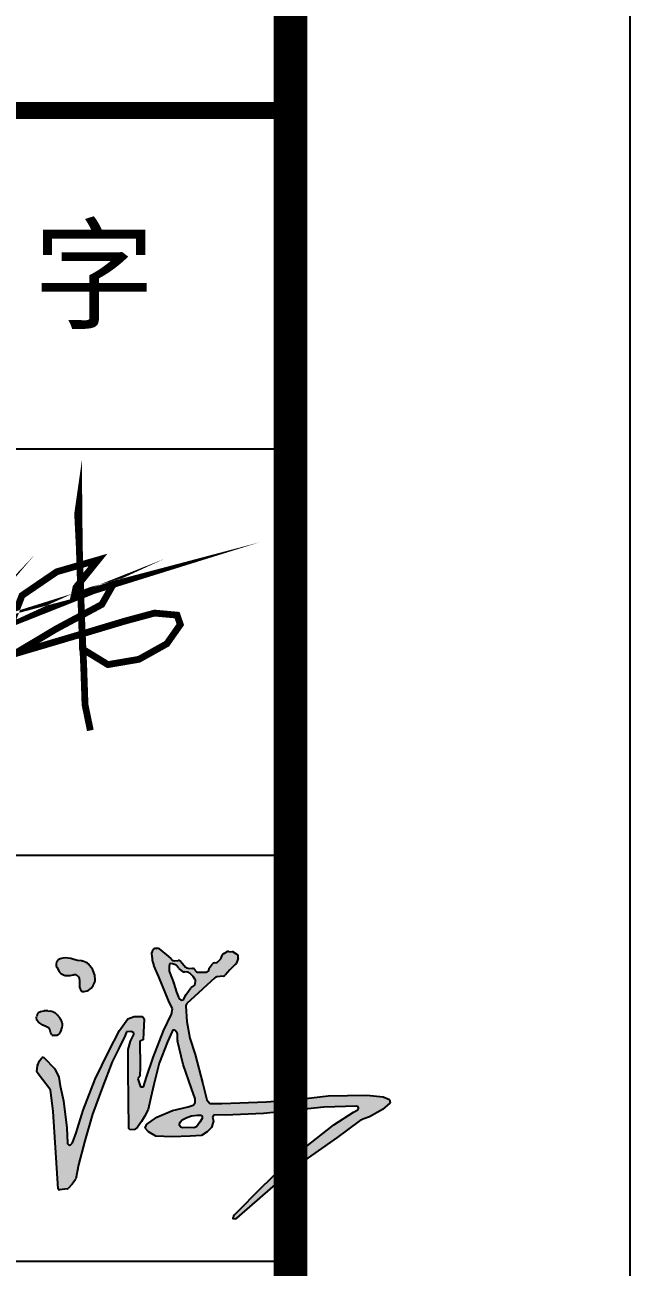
# Model space of a CAD drawing. Extents: x 921423 to 1291758, y 534425 to 1049953.
# Drawn here: x 1154567 to 1156349, y 812263 to 815919 of the extents above; entities that cross this region are included whole.
import ezdxf

# ---------------------------------------------------------------- set-up
doc = ezdxf.new("R2010")
doc.units = 0
doc.header["$LTSCALE"] = 1000
doc.header["$MEASUREMENT"] = 0
for name, color, linetype in [('PUB_TITLE', 4, 'Continuous'), ('图框', 7, 'Continuous'), ('签名', 7, 'Continuous')]:
    doc.layers.add(name, color=color, linetype=linetype)
doc.styles.add('STYLE-黑体', font='simhei.ttf')

# ---------------------------------------------------------------- blocks, each defined once
blk = doc.blocks.new('新块.dwgASFDFDD')
at = {"layer": '签名'}
h = blk.add_hatch(color=256, dxfattribs=at)
h.paths.add_polyline_path([(96656.2683325517, 22585.75855362951, -0.1610918612737421), (96657.7475961151, 22581.28633575013), (96657.7475961151, 22560.91594082618, 0.05917107832281241), (96657.95620577317, 22559.15934557305), (96677.55863368243, 22477.79230710631), (96706.13588498905, 22395.54798559775), (96717.97822382813, 22360.04883535311), (96717.97822382813, 22345.84917302936), (96710.87282644329, 22337.96047050226), (96694.29354614962, 22331.64951070573), (96639.81880327221, 22319.027591113), (96586.1335358402, 22296.93922626227), (96550.60652918706, 22271.69538707682), (96545.86958773271, 22258.28459055489), (96557.71192657191, 22245.66267096222), (96582.97558473516, 22231.46300863859), (96638.23982278723, 22228.30752874038), (96700.60946808592, 22231.46300863847), (96740.08392102178, 22233.04075136955), (96759.82115242071, 22246.451542328), (96774.03195705486, 22260.65120465134), (96781.1373544397, 22282.73956393846), (96777.97940333444, 22296.15035489679), (96782.71633492457, 22304.82792878943), (96821.40130254696, 22303.25018605846), (96954.03547584452, 22309.56115141872), (97161.84923195676, 22330.86063934036), (97273.76816813834, 22333.91244307143), (97279.39615976671, 22331.63046019617), (97280.1869330979, 22328.46984455781, -0.3516638871266085), (97276.26319813752, 22319.94022994663), (97263.63383740839, 22313.63049939659), (97196.08103011805, 22269.75560677028), (97059.84953114239, 22162.88086247165), (96948.38740009943, 22056.00611817138), (96857.19109939993, 21963.75633437227), (96853.01223482192, 21959.58074572065, 0.1827366080043071), (96849.55631391262, 21950.98551590904), (96849.55631391262, 21945.23197268916), (96855.25010204373, 21946.05461852747, 0.1077493281022608), (96860.88387536223, 21949.07164614554), (96878.8252637682, 21964.37873633101), (97065.47893339337, 22126.88094643527), (97207.33983462048, 22225.88070857886), (97283.16903403844, 22282.36534716701, -0.1463175090794606), (97299.54508595902, 22290.84293521941), (97318.48689362081, 22297.74318113562), (97363.91611938307, 22322.92236876697), (97389.81136184884, 22345.42231698462), (97387.55960292113, 22356.67228831176), (97366.16788817523, 22366.79726139334), (97309.87387552462, 22372.42225262069), (97175.89413547597, 22370.17225612979), (97070.91382748832, 22356.68647604529), (96963.95521430182, 22348.81149389083), (96809.70963403792, 22343.18650822737), (96769.17795361124, 22343.18650822731), (96759.04503350414, 22355.56147779978), (96744.40858567716, 22410.68634731742), (96717.85170178604, 22512.47992455913), (96699.5515007563, 22568.04078590876), (96689.69754863228, 22625.71155239944), (96686.46546741598, 22678.71349951369, -0.2291869798098555), (96690.18799172738, 22687.77758939215), (96716.3774723981, 22711.23941061925), (96772.68578857044, 22763.28375598101), (96786.14715855371, 22776.14975002216, -0.163205935824019), (96792.62184700673, 22779.19180694252), (96814.92165241088, 22781.78277466842, 0.1824659558779073), (96821.98239586712, 22785.42848516174), (96838.14420525695, 22803.37197035586), (96857.45410692599, 22822.66673292662, 0.1120280028588625), (96860.10999439494, 22826.87796358299), (96866.09259832103, 22843.81537891005, 0.3551519011662863), (96861.32003558218, 22857.18061010318), (96850.0535150289, 22864.01563052926, 0.1056525297783613), (96845.61267617042, 22865.56049923442), (96834.73144193972, 22866.9195904861, 0.1583266869484902), (96827.90577147459, 22865.6083807), (96815.46323287569, 22858.74891264609, 0.2293189424927464), (96809.79789059493, 22850.74776531931), (96809.14970111591, 22846.8616833436, -0.1498257959252857), (96806.20621336391, 22840.96096096537), (96797.93032309401, 22832.25632803224, -0.1704265845522915), (96791.2959709533, 22828.86095503025), (96784.5094932341, 22827.93625035277, 0.2055689813771872), (96776.90103394259, 22823.36607606674), (96767.05495596642, 22809.70169134345), (96766.89493909152, 22806.66374391515, -0.3897228196570673), (96756.01719506003, 22796.01114715775), (96729.37387031771, 22795.16599318408, -0.2983662207798866), (96718.85159967048, 22801.59128011856), (96718.63651550096, 22802.04499066446, 0.282824385588723), (96708.7590670744, 22808.47224275465), (96693.26273469778, 22808.86927184963, -0.2138056659603375), (96684.96559107106, 22812.84540888801), (96668.73035861168, 22832.01745420333, 0.2418022276562087), (96659.23660494818, 22835.96054103761), (96646.23586744838, 22834.90725392173, -0.2962251968674742), (96635.45285144052, 22840.73016589135), (96634.73041937337, 22842.05358501233), (96619.9494862553, 22855.41632128193), (96594.45453875046, 22875.29921625485, 0.1831885847202531), (96586.83491024491, 22877.65615731466), (96583.11941193626, 22877.4241215199, 0.1434736474981359), (96577.17117250978, 22875.27054160717), (96574.08219142852, 22873.00706649676, 0.248650892815211), (96569.48909323884, 22863.52297354868), (96570.14874249394, 22845.41483042709, 0.09327479955082715), (96576.26826501219, 22818.35712612025), (96593.18588195823, 22779.26582048426), (96626.97086771647, 22697.68278645177), (96640.34409761638, 22668.84740877), (96636.82481984072, 22651.2648566534), (96609.20642726216, 22593.26715470827), (96573.30987681227, 22501.83789483097), (96550.78655626182, 22434.32090249029), (96540.2287426641, 22400.5624035417), (96529.6709389307, 22400.56240354176), (96524.04010632727, 22418.14495565742), (96520.52083841572, 22428.69448692811), (96528.26322584762, 22437.13410749298), (96528.96708732145, 22470.18930102012), (96528.26322584762, 22558.10205603938), (96538.8210394457, 22562.32186632173), (96540.93260413792, 22588.34403900272), (96542.34030735667, 22634.7619743651), (96536.70947475312, 22642.49829507072), (96507.85146998975, 22642.49829507072), (96486.03199118422, 22634.7619743651), (96457.87783803057, 22594.67375999002), (96419.86972288857, 22520.82704666816), (96374.03266921407, 22427.7250696987), (96332.50529602519, 22320.82316840987), (96308.57426239189, 22242.05333937856), (96295.20103249187, 22207.59154056897), (96288.56570894807, 22200.96141973382, -0.3986683480416714), (96283.40756700886, 22200.82577982405), (96280.19111561473, 22203.71831889858, -0.2026834906124899), (96278.95142225409, 22206.36241166829), (96276.90083146212, 22259.63589149551), (96264.93531464564, 22353.17505651456), (96252.95192335988, 22404.73533310159), (96249.43265544856, 22433.5707163472), (96234.65172233013, 22462.40609402885), (96197.34745879681, 22501.79100854415), (96193.90547942661, 22502.39739609847, 0.27776974584966), (96190.29565117694, 22501.0076730994), (96181.76670237503, 22490.05048103083), (96175.37218185142, 22474.08859671775, 0.0736176292175557), (96175.1174478773, 22473.02023347566), (96173.39576567, 22453.30203049106, 0.1893444435716976), (96174.17235647468, 22450.67244080175), (96193.09877049807, 22426.3575502336), (96220.01245325687, 22390.97258620407), (96229.92801903095, 22315.95646424539), (96244.66344722337, 22085.41118063976), (96247.03788593586, 22049.22939967224, 0.4367289037629137), (96251.30975894758, 22045.76259729953), (96278.7897639632, 22049.68523019133, 0.1687897407351136), (96280.97757763462, 22050.81372355879), (96295.08003456821, 22065.64677210734), (96306.48244130437, 22082.35718660068, 0.102966208265714), (96307.06852896616, 22083.76862982544), (96316.39623658755, 22132.70072689804), (96338.5019337819, 22214.74321537698), (96364.64091811015, 22306.51226312807), (96399.37844931614, 22399.59893402597), (96432.62123298272, 22486.58216439071), (96456.30591065844, 22535.49211114971), (96476.83262737002, 22577.30222119938), (96482.35905413481, 22589.92414635641), (96498.14882938913, 22591.50188352354), (96507.6227024335, 22586.7686664582), (96506.83321712352, 22581.24657246354), (96495.7803635943, 22558.36934181082), (96487.09598572459, 22529.18114579807), (96487.88547103445, 22455.02735986328), (96490.28924186551, 22257.61795068637), (96494.2366881452, 22252.88473362103), (96510.02647326421, 22254.46247078816), (96520.28983161878, 22262.35117331555), (96533.71115094342, 22281.28405826876), (96543.97450929659, 22298.63920048904), (96556.60633344657, 22322.30530250829), (96566.1668562349, 22364.38547466614), (96576.43021458981, 22409.35107016924), (96594.58846550353, 22482.71599032101), (96623.01007477182, 22555.29203354241), (96638.5731117787, 22591.57732224691, -0.4696674647505037), (96649.64313725394, 22594.84996310016)])
h.paths.add_polyline_path([(96672.92361221381, 22699.14643198624, -0.2888269782048272), (96665.13044433494, 22702.91077983641), (96662.11338681215, 22707.02172297984, -0.0659767418614333), (96660.69263580837, 22709.61400181043), (96654.08586513437, 22726.66810343915), (96645.28169309837, 22756.57880316337, 0.04437864726546019), (96644.5517387687, 22758.43343766616, -0.02429084234101192), (96644.99229091895, 22757.43376462033), (96629.22347431339, 22798.51308882487, -0.09123662281761084), (96628.47629653232, 22802.51570147643), (96628.44989125046, 22812.75424619007), (96629.997518725, 22823.57914158795), (96634.43611209735, 22824.83984163718), (96640.39057912736, 22823.64988026349), (96650.06855945173, 22820.42641816591, -0.1445333238312426), (96655.29559190618, 22816.78407673305), (96662.56478128105, 22807.70471991773, 0.07413221908266104), (96664.99756095209, 22805.44887649221), (96675.50242754491, 22798.26696773898, 0.1389181308085009), (96681.31703762547, 22796.31670773122), (96692.23754485347, 22795.79708829999, -0.1943309685538036), (96699.89208617946, 22792.27335827285), (96711.24878216325, 22780.21632073389), (96717.65926165134, 22771.48161266197, -0.2022935985781213), (96719.68638963148, 22762.97446630069), (96718.58940933691, 22756.39778443798, -0.204653796243681), (96713.82686304231, 22748.95132694417), (96706.37511102599, 22743.87456792907, 0.08942539504739627), (96703.52698561398, 22741.07707235741), (96687.43090417795, 22718.33837938879), (96679.09464441717, 22704.05885960103), (96676.75794230343, 22700.16516688972)], flags=16)
h.paths.add_polyline_path([(96724.85086839972, 22303.72464612208), (96737.96436608653, 22303.25667346921), (96742.17942631268, 22299.51289224671), (96742.17942631268, 22291.55736827652), (96734.68598919862, 22278.92211221438), (96722.50916498573, 22263.01105871011), (96714.079054398, 22259.26727748767), (96694.87712980795, 22261.13916809892), (96674.73853174434, 22259.73525014042), (96668.65012457024, 22261.60714075179), (96663.96672760695, 22267.22280702158), (96664.43506434408, 22272.83847329166), (96666.92324567772, 22279.40158527705), (96673.80185827054, 22287.34561440104), (96690.193742709, 22295.76911658805), (96705.64894380991, 22301.38478285796)], flags=16)
h.paths.add_polyline_path([(96315.92240021226, 22781.51338221063), (96319.33761265501, 22775.3162002844), (96320.36296795937, 22764.86450873734), (96319.92893211148, 22747.08309038344, 0.1702809444884577), (96323.7495934579, 22735.27459988371), (96328.46438363381, 22729.07578963332), (96336.56579930836, 22728.64973477821), (96345.99655743083, 22731.08157000807, 0.1031892071748454), (96352.86494991952, 22734.46754331014), (96357.74347964884, 22738.282530342, 0.06229600388605804), (96361.02555940696, 22741.58237247146), (96366.83952712652, 22749.10042902495), (96372.0992379284, 22759.26123626495, 0.141144209153673), (96374.13304482494, 22769.43906792917), (96372.80898819247, 22785.31520298391), (96367.50011927227, 22800.52203067415, 0.08727327947812184), (96364.32897942327, 22806.19143318455), (96350.74385049357, 22822.85102224897, 0.1283176016263092), (96343.10167143191, 22828.44018480729), (96331.43763194699, 22833.04793236556, 0.06057510988082956), (96327.05773197883, 22834.19068981882), (96313.54072110436, 22836.01588096307), (96300.3226104232, 22838.99827051279), (96289.66284724686, 22841.98066562577), (96271.3280612895, 22844.53700032004), (96263.22664561542, 22844.11094546504), (96253.4196583624, 22841.55461077078), (96250.71397089539, 22840.35302471346, 0.1420689022354498), (96242.72691040777, 22833.62312238227), (96240.62795044133, 22830.47715115524), (96239.34877175745, 22821.9560262342), (96239.34877175745, 22815.56518671662), (96241.90711926064, 22813.0088464584), (96249.77830868773, 22797.77037424222, 0.1589884342771252), (96258.05720042926, 22789.60211736278), (96264.40590386314, 22786.43025406852, 0.09118722557830493), (96270.92165191995, 22784.54630078189), (96281.58518291614, 22783.48078343377, 0.07885916891726431), (96287.45325104939, 22783.8203451786), (96298.19065581553, 22786.16731269413), (96300.55637524859, 22786.48249334143, -0.2263599419275804)], flags=17)
h.paths.add_polyline_path([(96201.98241121636, 22609.31330325431), (96213.36678090296, 22604.43810870557), (96217.70368739951, 22597.93785116158), (96220.41425395967, 22588.72916085611), (96224.29792649252, 22580.1055274104, 0.2950532998827435), (96227.71718129562, 22577.89539642795), (96242.4758908439, 22577.89539642795, 0.1621810741504365), (96244.72476137395, 22578.64454965759), (96246.58488851553, 22580.03855122824, 0.119743072133129), (96252.216007479, 22586.87082339241), (96257.07168382755, 22596.89801533427, 0.07847171538544188), (96258.7686686453, 22602.49580490054), (96260.3538376682, 22613.93267905933), (96260.1857928579, 22619.94907880027, 0.1109040118626608), (96254.1869658141, 22635.24852891068), (96249.06383737561, 22642.82480992319, 0.08768572767701746), (96239.98219964723, 22652.19986432814), (96236.99204784911, 22654.36344898189, 0.1194309652439762), (96220.64649456798, 22661.05629218568), (96211.21245871717, 22662.49077971396, 0.08725626146928425), (96198.22640484862, 22662.18979975278), (96185.71901185194, 22659.6902839212), (96183.00844529155, 22659.14859625616), (96178.12943534751, 22656.44015236711), (96176.09224988497, 22652.62342872808, 0.064845117564005), (96172.67308685358, 22643.56094154203), (96171.62407560274, 22639.10614152253), (96173.2504155389, 22630.43913331837), (96179.21366197139, 22623.93887577427), (96193.30859822081, 22613.10511690978)])
for p, q in [((96574.08219142852, 22873.00706649676), (96577.17117250978, 22875.27054160717)), ((96583.11941193626, 22877.4241215199), (96586.8349102448, 22877.65615731466)), ((96594.45453875046, 22875.29921625485), (96619.94948625495, 22855.41632128239)), ((96242.72691040777, 22833.62312238227), (96240.62795044133, 22830.47715115536)), ((96253.4196583624, 22841.55461077072), (96250.71397089597, 22840.3530247137)), ((96263.22664561518, 22844.11094546504), (96253.4196583624, 22841.55461077072)), ((96271.3280612895, 22844.53700032015), (96263.22664561518, 22844.11094546504)), ((96289.66284724674, 22841.98066562577), (96271.3280612895, 22844.53700032015)), ((96300.3226104239, 22838.99827051256), (96289.66284724674, 22841.98066562577)), ((96313.54072110436, 22836.01588096307), (96300.3226104239, 22838.99827051256)), ((96327.05773197883, 22834.19068981882), (96313.54072110436, 22836.01588096307)), ((96343.10167143191, 22828.44018480729), (96331.43763194734, 22833.04793236544)), ((96570.14874249394, 22845.41483042715), (96569.48909323884, 22863.52297354868)), ((96619.94948625495, 22855.41632128239), (96634.73041937337, 22842.05358501221)), ((96634.73041937337, 22842.05358501221), (96635.45285144029, 22840.73016589152)), ((96646.23586744838, 22834.90725392173), (96659.23660494818, 22835.96054103761)), ((96668.73035861168, 22832.01745420339), (96684.96559107106, 22812.84540888795)), ((96797.93032309401, 22832.25632803224), (96806.20621336391, 22840.96096096531)), ((96809.14970111591, 22846.86168334354), (96809.79789059493, 22850.74776531942)), ((96815.46323287569, 22858.74891264609), (96827.90577147459, 22865.60838070011)), ((96834.73144193972, 22866.9195904861), (96845.61267617007, 22865.56049923442)), ((96850.05351502879, 22864.01563052926), (96861.32003558218, 22857.18061010318)), ((96866.09259832103, 22843.81537891005), (96860.10999439494, 22826.87796358287)), ((96240.62795044133, 22830.47715115536), (96239.34877175745, 22821.95602623443)), ((96239.34877175745, 22821.95602623443), (96239.34877175745, 22815.56518671662)), ((96239.34877175745, 22815.56518671662), (96241.9071192604, 22813.0088464584)), ((96241.9071192604, 22813.0088464584), (96249.77830868773, 22797.77037424222)), ((96258.05720042926, 22789.60211736278), (96264.40590386314, 22786.43025406852)), ((96364.32897942327, 22806.19143318443), (96350.74385049357, 22822.85102224897)), ((96372.80898819247, 22785.31520298391), (96367.50011927239, 22800.52203067415)), ((96593.18588195893, 22779.26582048275), (96576.26826501219, 22818.35712612025)), ((96628.45199240139, 22811.93953314645), (96628.47629653232, 22802.51570147637)), ((96629.997518725, 22823.57914158783), (96628.56519808597, 22813.56076097081)), ((96629.22347431339, 22798.51308882481), (96644.99229091906, 22757.43376462022)), ((96634.43611209735, 22824.83984163706), (96629.997518725, 22823.57914158783)), ((96640.39057912736, 22823.64988026361), (96634.43611209735, 22824.83984163706)), ((96650.06855945196, 22820.42641816579), (96640.39057912736, 22823.64988026361)), ((96662.56478128105, 22807.70471991779), (96655.29559190618, 22816.78407673305)), ((96675.50242754491, 22798.26696773886), (96664.99756095209, 22805.44887649221)), ((96692.23754485347, 22795.79708829999), (96681.3170376257, 22796.31670773122)), ((96693.26273469778, 22808.86927184963), (96708.7590670744, 22808.47224275465)), ((96711.24878216325, 22780.21632073383), (96699.89208617946, 22792.27335827285)), ((96718.63651550142, 22802.04499066377), (96718.85159967025, 22801.59128011903)), ((96729.37387031771, 22795.16599318408), (96756.01719506003, 22796.01114715775)), ((96766.89493909152, 22806.66374391515), (96767.05495596642, 22809.70169134345)), ((96767.05495596642, 22809.70169134345), (96776.90103394259, 22823.36607606674)), ((96784.5094932341, 22827.93625035277), (96791.29597095354, 22828.86095503025)), ((96838.1442052573, 22803.37197035598), (96821.98239586712, 22785.42848516174)), ((96857.45410692599, 22822.66673292674), (96838.1442052573, 22803.37197035598)), ((96270.92165191995, 22784.54630078189), (96281.58518291614, 22783.48078343377)), ((96287.4532510495, 22783.8203451786), (96298.19065581553, 22786.16731269413)), ((96298.19065581553, 22786.16731269413), (96300.55637524836, 22786.48249334143)), ((96315.92240021238, 22781.51338221075), (96319.33761265501, 22775.3162002844)), ((96319.33761265501, 22775.3162002844), (96320.36296795937, 22764.86450873746)), ((96320.36296795937, 22764.86450873746), (96319.92893211148, 22747.08309038344)), ((96361.02555940696, 22741.5823724714), (96366.83952712652, 22749.10042902466)), ((96366.83952712652, 22749.10042902466), (96372.0992379284, 22759.26123626507)), ((96374.13304482494, 22769.43906792928), (96372.80898819247, 22785.31520298391)), ((96626.97086771647, 22697.68278645177), (96593.18588195893, 22779.26582048275)), ((96645.28169309837, 22756.57880316314), (96654.08586513437, 22726.66810343933)), ((96706.37511102634, 22743.87456792919), (96713.82686304231, 22748.95132694417)), ((96717.65926165134, 22771.48161266197), (96711.24878216325, 22780.21632073383)), ((96772.68578856997, 22763.28375598148), (96716.37747239787, 22711.23941061884)), ((96718.58940933691, 22756.39778443798), (96719.68638963148, 22762.97446630069)), ((96786.14715855382, 22776.14975002245), (96772.68578856997, 22763.28375598148)), ((96814.92165241088, 22781.78277466842), (96792.62184700673, 22779.19180694252)), ((96323.7495934579, 22735.27459988359), (96328.46438363381, 22729.07578963332)), ((96328.46438363381, 22729.07578963332), (96336.56579930824, 22728.64973477821)), ((96336.56579930824, 22728.64973477821), (96345.99655743083, 22731.08157000807)), ((96352.86494991928, 22734.46754331014), (96357.74347964895, 22738.282530342)), ((96654.08586513437, 22726.66810343933), (96660.69263580837, 22709.61400181032)), ((96662.11338681215, 22707.02172297984), (96665.13044433494, 22702.91077983641)), ((96676.75794230343, 22700.16516688978), (96679.09464441717, 22704.05885959906)), ((96679.09464441717, 22704.05885959906), (96687.43090417807, 22718.33837938902)), ((96687.43090417807, 22718.33837938902), (96703.52698561398, 22741.07707235753)), ((96716.37747239787, 22711.23941061884), (96690.18799172738, 22687.77758939215)), ((96185.71901185194, 22659.6902839212), (96198.22640484851, 22662.18979975278)), ((96211.21245871694, 22662.49077971396), (96220.64649456798, 22661.05629218568)), ((96640.34409761638, 22668.84740877012), (96626.97086771647, 22697.68278645177)), ((96636.82481984072, 22651.26485665364), (96640.34409761638, 22668.84740877012)), ((96672.92361221381, 22699.14643198636), (96676.75794230343, 22700.16516688978)), ((96686.46546741598, 22678.7134995138), (96689.69754863204, 22625.71155239968)), ((96171.62407560274, 22639.10614152253), (96172.67308685358, 22643.56094154215)), ((96173.2504155389, 22630.43913331837), (96171.62407560274, 22639.10614152253)), ((96179.2136619715, 22623.93887577421), (96173.2504155389, 22630.43913331837)), ((96176.09224988474, 22652.62342872785), (96178.12943534751, 22656.44015236717)), ((96178.12943534751, 22656.44015236717), (96183.00844529155, 22659.14859625616)), ((96193.30859822081, 22613.10511690984), (96179.2136619715, 22623.93887577421)), ((96183.00844529155, 22659.14859625616), (96185.71901185194, 22659.6902839212)), ((96236.99204784911, 22654.36344898189), (96239.98219964723, 22652.19986432802)), ((96249.06383737561, 22642.82480992319), (96254.1869658141, 22635.24852891068)), ((96260.1857928579, 22619.94907880027), (96260.3538376682, 22613.93267905922)), ((96457.87783803057, 22594.6737599906), (96486.03199118446, 22634.7619743651)), ((96486.03199118446, 22634.7619743651), (96507.85146998975, 22642.49829507072)), ((96507.85146998975, 22642.49829507072), (96536.70947475312, 22642.49829507072)), ((96536.70947475312, 22642.49829507072), (96542.34030735667, 22634.7619743651)), ((96542.34030735667, 22634.7619743651), (96540.93260413792, 22588.34403900313)), ((96609.20642726263, 22593.2671547085), (96636.82481984072, 22651.26485665364)), ((96689.69754863204, 22625.71155239968), (96699.5515007563, 22568.0407859087)), ((96201.98241121392, 22609.31330325466), (96193.30859822081, 22613.10511690984)), ((96213.36678090296, 22604.43810870568), (96201.98241121392, 22609.31330325466)), ((96217.70368739951, 22597.93785116158), (96213.36678090296, 22604.43810870568)), ((96220.41425395967, 22588.72916085611), (96217.70368739951, 22597.93785116158)), ((96224.29792649252, 22580.1055274104), (96220.41425395967, 22588.72916085611)), ((96242.4758908439, 22577.89539642795), (96227.71718129562, 22577.89539642795)), ((96246.58488851576, 22580.03855122824), (96244.72476137395, 22578.64454965759)), ((96257.07168382755, 22596.89801533439), (96252.216007479, 22586.87082339241)), ((96260.3538376682, 22613.93267905922), (96258.7686686453, 22602.49580490065)), ((96419.86972288787, 22520.82704666525), (96457.87783803057, 22594.6737599906)), ((96476.83262737026, 22577.30222119985), (96456.30591066123, 22535.49211115821)), ((96482.35905413481, 22589.92414635641), (96476.83262737026, 22577.30222119985)), ((96498.14882938936, 22591.50188352354), (96482.35905413481, 22589.92414635641)), ((96495.7803635943, 22558.36934181082), (96506.83321712352, 22581.24657246354)), ((96507.6227024335, 22586.7686664582), (96498.14882938936, 22591.50188352354)), ((96506.83321712352, 22581.24657246354), (96507.6227024335, 22586.7686664582)), ((96540.93260413792, 22588.34403900313), (96538.82103944547, 22562.32186632173)), ((96573.30987681239, 22501.8378948305), (96609.20642726263, 22593.2671547085)), ((96638.5731117787, 22591.57732224686), (96623.01007477182, 22555.29203354241)), ((96650.42368038662, 22593.77886452724), (96649.3223537422, 22595.05350108375)), ((96656.34897909698, 22585.64788658754), (96650.42368038662, 22593.77886452724)), ((96657.7475961151, 22560.91594082623), (96657.7475961151, 22581.28633575013)), ((96456.30591066123, 22535.49211115821), (96432.62123298272, 22486.58216439094)), ((96487.09598572459, 22529.18114579807), (96495.7803635943, 22558.36934181082)), ((96538.82103944547, 22562.32186632173), (96528.26322584762, 22558.10205603938)), ((96528.26322584762, 22558.10205603938), (96528.96708732145, 22470.18930102082)), ((96623.01007477182, 22555.29203354241), (96594.58846550353, 22482.71599032078)), ((96677.55863368243, 22477.79230710602), (96657.95620577317, 22559.15934557311)), ((96699.5515007563, 22568.0407859087), (96717.85170178604, 22512.47992455901)), ((96175.37218185142, 22474.08859671775), (96181.76670237503, 22490.05048103083)), ((96181.76670237503, 22490.05048103083), (96190.29565117694, 22501.0076730994)), ((96193.90547942661, 22502.39739609847), (96197.34745879681, 22501.79100854415)), ((96197.34745879681, 22501.79100854415), (96234.65172233013, 22462.40609402873)), ((96374.03266921442, 22427.72506969905), (96419.86972288787, 22520.82704666525)), ((96487.8854710348, 22455.02735984547), (96487.09598572459, 22529.18114579807)), ((96550.78655626217, 22434.32090249262), (96573.30987681239, 22501.8378948305)), ((96717.85170178604, 22512.47992455901), (96744.40858567716, 22410.68634731718)), ((96173.39576567, 22453.30203049106), (96175.1174478773, 22473.0202334756)), ((96193.09877049946, 22426.3575502318), (96174.17235647468, 22450.67244080181)), ((96234.65172233013, 22462.40609402873), (96249.43265544856, 22433.57071634708)), ((96432.62123298272, 22486.58216439094), (96399.37844931753, 22399.59893403319)), ((96490.28924186551, 22257.61795068637), (96487.8854710348, 22455.02735984547)), ((96528.96708732145, 22470.18930102082), (96528.26322584762, 22437.13410749298)), ((96594.58846550353, 22482.71599032078), (96576.43021458946, 22409.35107016983)), ((96706.1358849887, 22395.54798559844), (96677.55863368243, 22477.79230710602)), ((96219.40995398932, 22391.76472658478), (96193.09877049946, 22426.3575502318)), ((96249.43265544856, 22433.57071634708), (96252.95192335988, 22404.73533310159)), ((96252.95192335988, 22404.73533310159), (96264.93531464564, 22353.17505651456)), ((96332.50529602519, 22320.82316840964), (96374.03266921442, 22427.72506969905)), ((96528.26322584762, 22437.13410749298), (96520.52083841572, 22428.69448692811)), ((96520.52083841572, 22428.69448692811), (96524.04010632692, 22418.14495565824)), ((96524.04010632692, 22418.14495565824), (96529.6709389307, 22400.56240354176)), ((96540.2287426641, 22400.56240354176), (96550.78655626217, 22434.32090249262)), ((96576.43021458946, 22409.35107016983), (96566.1668562349, 22364.38547466614)), ((96744.40858567716, 22410.68634731718), (96759.04503350414, 22355.56147779978)), ((96229.92801903095, 22315.95646424545), (96220.14286816306, 22389.98593342688)), ((96399.37844931753, 22399.59893403319), (96364.64091811003, 22306.51226312772)), ((96529.6709389307, 22400.56240354176), (96540.2287426641, 22400.56240354176)), ((96566.1668562349, 22364.38547466614), (96556.60633344657, 22322.30530250829)), ((96717.97822382813, 22360.04883535311), (96706.1358849887, 22395.54798559844)), ((97070.91382748832, 22356.68647604529), (97175.89413547586, 22370.17225612979)), ((97175.89413547586, 22370.17225612979), (97309.87387552415, 22372.42225262069)), ((97309.87387552415, 22372.42225262069), (97366.16788817546, 22366.79726139334)), ((97366.16788817546, 22366.79726139334), (97387.55960292113, 22356.67228831176)), ((96264.93531464564, 22353.17505651456), (96276.90083146212, 22259.63589149539)), ((96308.57426239189, 22242.05333937891), (96332.50529602519, 22320.82316840964)), ((96556.60633344657, 22322.30530250829), (96543.97450929729, 22298.63920049014)), ((96586.1335358402, 22296.93922626215), (96639.81880327221, 22319.02759111312)), ((96639.81880327221, 22319.02759111312), (96694.29354614962, 22331.64951070584)), ((96694.29354614962, 22331.64951070584), (96710.87282644329, 22337.96047050215)), ((96710.87282644329, 22337.96047050215), (96717.97822382813, 22345.84917302954)), ((96717.97822382813, 22345.84917302954), (96717.97822382813, 22360.04883535311)), ((96759.04503350414, 22355.56147779978), (96769.17795361124, 22343.18650822731)), ((96769.17795361124, 22343.18650822731), (96809.70963403932, 22343.18650822731)), ((96809.70963403932, 22343.18650822731), (96963.95521430182, 22348.81149389083)), ((97161.84923195664, 22330.86063934036), (96954.03547584522, 22309.56115141866)), ((96963.95521430182, 22348.81149389083), (97070.91382748832, 22356.68647604529)), ((97273.76816813834, 22333.91244307143), (97161.84923195664, 22330.86063934036)), ((97263.63383740827, 22313.63049939636), (97276.26319813752, 22319.94022994663)), ((97279.39615976671, 22331.63046019617), (97273.76816813834, 22333.91244307143)), ((97280.1869330979, 22328.46984455781), (97279.39615976671, 22331.63046019617)), ((97363.91611938307, 22322.92236876686), (97318.48689362057, 22297.74318113574)), ((97389.81136184884, 22345.42231698474), (97363.91611938307, 22322.92236876686)), ((97387.55960292113, 22356.67228831176), (97389.81136184884, 22345.42231698474)), ((96244.6634472236, 22085.41118064721), (96229.92801903095, 22315.95646424545)), ((96364.64091811003, 22306.51226312772), (96338.5019337812, 22214.74321537814)), ((96533.71115094272, 22281.2840582683), (96520.28983161878, 22262.35117331555)), ((96543.97450929729, 22298.63920049014), (96533.71115094272, 22281.2840582683)), ((96550.60652918706, 22271.69538707682), (96586.1335358402, 22296.93922626215)), ((96664.43506434408, 22272.8384732916), (96666.92324567772, 22279.40158527705)), ((96666.92324567772, 22279.40158527705), (96673.80185827054, 22287.34561440116)), ((96673.80185827054, 22287.34561440116), (96690.19374270935, 22295.769116588)), ((96690.19374270935, 22295.769116588), (96705.64894380991, 22301.38478285796)), ((96705.64894380991, 22301.38478285796), (96724.85086839972, 22303.72464612208)), ((96734.68598919862, 22278.92211221438), (96722.50916498597, 22263.01105871011)), ((96724.85086839972, 22303.72464612208), (96737.96436608653, 22303.25667346921)), ((96742.17942631268, 22291.55736827652), (96734.68598919862, 22278.92211221438)), ((96737.96436608653, 22303.25667346921), (96742.17942631268, 22299.51289224671)), ((96742.17942631268, 22299.51289224671), (96742.17942631268, 22291.55736827652)), ((96781.1373544397, 22282.73956393858), (96774.03195705486, 22260.65120465134)), ((96782.71633492457, 22304.82792878954), (96777.97940333444, 22296.15035489667)), ((96777.97940333444, 22296.15035489667), (96781.1373544397, 22282.73956393858)), ((96821.40130254743, 22303.25018605846), (96782.71633492457, 22304.82792878954)), ((96954.03547584522, 22309.56115141866), (96821.40130254743, 22303.25018605846)), ((97196.0810301184, 22269.75560676982), (97263.63383740827, 22313.63049939636)), ((97283.16903403844, 22282.36534716701), (97207.33983462141, 22225.88070857956)), ((97318.48689362057, 22297.74318113574), (97299.54508595914, 22290.84293521941)), ((96276.90083146212, 22259.63589149539), (96278.95142225409, 22206.36241166829)), ((96295.48708833847, 22208.32868478179), (96308.57426239189, 22242.05333937891)), ((96494.2366881452, 22252.88473362103), (96490.28924186551, 22257.61795068637)), ((96510.02647326421, 22254.46247078816), (96494.2366881452, 22252.88473362103)), ((96520.28983161878, 22262.35117331555), (96510.02647326421, 22254.46247078816)), ((96545.86958773271, 22258.28459055489), (96550.60652918706, 22271.69538707682)), ((96557.71192657191, 22245.66267096222), (96545.86958773271, 22258.28459055489)), ((96582.97558473528, 22231.46300863859), (96557.71192657191, 22245.66267096222)), ((96663.96672760695, 22267.22280702158), (96664.43506434408, 22272.8384732916)), ((96668.65012457024, 22261.60714075167), (96663.96672760695, 22267.22280702158)), ((96674.73853174434, 22259.73525014042), (96668.65012457024, 22261.60714075167)), ((96694.87712980807, 22261.13916809892), (96674.73853174434, 22259.73525014042)), ((96714.079054398, 22259.26727748767), (96694.87712980807, 22261.13916809892)), ((96722.50916498597, 22263.01105871011), (96714.079054398, 22259.26727748767)), ((96759.82115242071, 22246.4515423277), (96740.08392102178, 22233.04075136955)), ((96774.03195705486, 22260.65120465134), (96759.82115242071, 22246.4515423277)), ((97059.84953114239, 22162.88086247147), (97196.0810301184, 22269.75560676982)), ((96280.19111561473, 22203.71831889858), (96283.40756700886, 22200.82577982405)), ((96288.56570894795, 22200.96141973371), (96294.64170255698, 22207.03264920053)), ((96338.5019337812, 22214.74321537814), (96316.39623658755, 22132.70072689815)), ((96638.23982278735, 22228.30752874038), (96582.97558473528, 22231.46300863859)), ((96700.60946808872, 22231.46300863859), (96638.23982278735, 22228.30752874038)), ((96740.08392102178, 22233.04075136955), (96700.60946808872, 22231.46300863859)), ((97207.33983462141, 22225.88070857956), (97065.47893339372, 22126.88094643562)), ((96948.38740010024, 22056.00611817313), (97059.84953114239, 22162.88086247147)), ((96316.39623658755, 22132.70072689815), (96307.06852896616, 22083.76862982532)), ((97065.47893339372, 22126.88094643562), (96878.8252637675, 21964.37873633357)), ((96247.03788593586, 22049.2293996723), (96244.6634472236, 22085.41118064721)), ((96295.08003456856, 22065.64677210734), (96280.97757763462, 22050.81372355879)), ((96306.48244130437, 22082.35718660068), (96295.08003456856, 22065.64677210734)), ((96278.7897639632, 22049.68523019133), (96251.30975894758, 22045.76259729953)), ((96857.19109940797, 21963.75633437443), (96948.38740010024, 22056.00611817313)), ((96849.55631391262, 21945.23197268916), (96849.55631391262, 21950.98551590962)), ((96855.25010204373, 21946.05461852747), (96849.55631391262, 21945.23197268916)), ((96853.01223482168, 21959.58074572042), (96857.19109940797, 21963.75633437443)), ((96878.8252637675, 21964.37873633357), (96860.88387536223, 21949.07164614554))]:
    blk.add_line(p, q)
for centre, radius, start, end in [((96583.82061723899, 22866.19599562453), 11.24999999992493, 93.57352566360744, 126.2323897158966), ((96587.53611554753, 22866.42803141905), 11.25000000019534, 52.05019040660478, 93.57352566360744), ((96258.32408640475, 22823.21684538631), 18.74999999988373, 113.9458345511866, 146.2891860491433), ((96324.54870458832, 22815.60932061268), 18.75000000058179, 68.44405962925319, 82.30990923239963), ((96580.73163615773, 22863.932520514), 11.25000000004425, 126.2323897158966, 182.0862665487651), ((96645.09902861994, 22848.1451435294), 75.00000000004329, 182.0862665487651, 203.4016028993393), ((96645.32739733648, 22846.12051312928), 11.24999999997365, 208.6293781432666, 274.6318436841347), ((96660.14507505996, 22824.74728183006), 11.24999999998664, 40.25852582233895, 94.63184368413468), ((96789.77711505664, 22840.00795358443), 11.25000000007437, 277.7591641970923, 316.4463586629104), ((96798.05300532666, 22848.71258651733), 11.24999999993533, 316.4463586629104, 350.5303740109279), ((96820.8945863843, 22848.89686214551), 11.24999999993951, 118.8675827340154, 170.5303740109278), ((96833.3371249832, 22855.75633019942), 11.25000000011327, 82.8804950332705, 118.8675827340154), ((96844.21835921356, 22854.3972389478), 11.25000000001685, 58.75621527046274, 82.8804950332705), ((96855.48487976694, 22847.56221852184), 11.24999999998267, 340.5458505614006, 58.75621527046274), ((96266.43719544495, 22806.37525611313), 18.750000000064, 207.3178925603302, 243.4529176530317), ((96336.21274407324, 22811.00157305493), 18.75000000007316, 39.19566168240976, 68.44405963552376), ((96349.79787300283, 22794.34198399051), 18.75000000000778, 19.24465002235549, 39.19566168240976), ((96639.70195498806, 22811.96854688274), 11.24999999993326, 171.8636013985409, 180.1477659103815), ((96639.726259119, 22802.54471521196), 11.24999999993251, 180.1477659070464, 200.9999288371058), ((96646.51350974455, 22809.75289383798), 11.25000000000297, 38.68174965025076, 71.57853973827524), ((96671.3468634428, 22814.7359028128), 11.25000000002252, 218.6817496502508, 235.6405819209629), ((96681.85173003562, 22807.5539940598), 11.25000000018318, 235.6405819261689, 267.2758076358765), ((96693.55087462266, 22820.11558126123), 11.24999999992446, 220.2585258223389, 268.5323549223549), ((96691.70285244333, 22784.55980197166), 11.24999999992833, 43.28670406067342, 87.27580762919412), ((96708.47092714952, 22797.22593334294), 11.25000000003408, 25.36356782892468, 88.53235492235488), ((96729.01718802215, 22806.41033743985), 11.25000000007669, 205.3635678289247, 271.8168724946354), ((96755.66051276447, 22807.25549141341), 11.24999999996056, 271.8168724946354, 356.9848632981191), ((96786.02834913088, 22816.78925179865), 11.25000000002033, 97.75916419709229, 144.2247969205114), ((96849.50227584084, 22830.62480319501), 11.25000000010574, 314.9775310489328, 340.5458505614006), ((96272.78589887882, 22803.20339281909), 18.75000000025589, 243.4529176530317, 264.293852979176), ((96283.449429875, 22802.13787547103), 18.75000000030721, 264.293852979176, 282.3297180426796), ((96303.03252594732, 22767.89671443071), 18.7499999999937, 46.57062244212098, 97.58872732169095), ((96338.67334875127, 22746.62554821174), 18.75000000008014, 178.6017153175919, 217.2564728693494), ((96355.44791371899, 22767.88074333168), 18.74999999998801, 332.6317948267967, 4.767388340753378), ((96634.48950611346, 22753.40213823481), 11.24999999931113, 16.40171766320142, 20.99992882529826), ((96707.4927149117, 22758.24869579019), 11.25000000004521, 304.2659761687287, 350.5303317835456), ((96708.58969520614, 22764.82537765277), 11.25000000003778, 350.5303317835456, 36.2752746309009), ((96793.92022652284, 22768.01698208333), 11.25000000011062, 96.62736102389185, 133.7045146105004), ((96813.62327289465, 22792.95759952755), 11.25000000001203, 276.6273610238919, 317.9904386926727), ((96341.3147900299, 22749.23765862896), 18.75000000008298, 284.4594208915179, 308.0252382900032), ((96346.19331975956, 22753.05264566012), 18.74999999952707, 308.0252382920871, 322.2840046500383), ((96671.18295325723, 22713.67795798928), 11.25000000006965, 201.1764019587688, 216.275274633568), ((96712.70925915695, 22734.57719908311), 11.25000000003268, 124.2659761687287, 144.7063960722056), ((96205.5752110657, 22625.41691507981), 37.49999999980985, 81.3541457924175, 101.3012866857218), ((96215.00924691663, 22623.98242755141), 37.49999999995596, 54.1116226503468, 81.3541457924175), ((96672.01352396258, 22707.21141982626), 8.11617455970571, 211.9976920052681, 276.438268782732), ((96697.69460837985, 22679.39825729257), 11.25000000003431, 131.8555419282399, 183.4895997285315), ((96209.17472662253, 22634.96557685157), 37.49999999986257, 151.9088221251064, 166.7494505635917), ((96217.99939871475, 22621.81884289742), 37.50000000006504, 34.06680271247257, 54.1116226503468), ((96223.12252715323, 22614.24256188492), 37.50000000003418, 8.752921619193364, 34.06680271247257), ((96227.71718129562, 22581.64539642783), 3.749999999978172, 204.2445257750484, 270), ((96242.4758908439, 22581.64539642783), 3.74999999993761, 270, 306.848329404124), ((96235.34053586551, 22595.04278507992), 18.74999999993492, 306.848329404124, 334.1613736463111), ((96240.19621221395, 22605.06997702189), 18.75000000002208, 334.1613736463111, 352.1089870252326), ((96645.46586019662, 22588.62096989213), 7.499999999895073, 59.05606063626842, 156.7851378520241), ((96650.24759611499, 22581.28633575002), 7.500000000065484, 0, 35.5589389526769), ((96665.24759611499, 22560.91594082594), 7.49999999993624, 179.9999999966649, 193.5452187120592), ((96193.2548464163, 22498.70427050022), 3.74999999978722, 80.00849653531698, 142.1032316015247), ((96177.13155226945, 22452.97584268765), 3.750000000008341, 175.0099113365398, 217.8967545839717), ((96178.85323447688, 22472.69404567219), 3.75000000002618, 158.1683742301213, 175.0099113365398), ((96216.42520379461, 22389.49453578331), 3.75000000003585, 7.529657745500501, 37.25649467425576), ((97272.91119997832, 22326.64948537026), 7.499999999992101, 296.547083651828, 14.04681135752303), ((97305.53187236981, 22259.22283156635), 32.18186704588612, 100.7211781132902, 134.0184045974103), ((96282.69864730607, 22206.50664901134), 3.750000000060241, 182.2043280188512, 228.035108075198), ((96285.91509869997, 22203.61410993664), 3.749999999893544, 228.035108075198, 314.9775285891421), ((96291.99109230889, 22209.6853394038), 3.750000000263755, 314.9775285867839, 338.7907817515174), ((96303.38486050547, 22084.47083112947), 3.749999999986068, 325.6921975127701, 349.2074446326891), ((96250.77983691031, 22049.47496617056), 3.750000000061778, 183.7546664504617, 278.123804585435), ((96278.25984192605, 22053.39759906242), 3.750000000048067, 278.1238045786846, 316.4463519254894), ((96862.65065060626, 21950.71300317801), 13.0971720854214, 137.3846561822618, 178.8077612396191), ((96851.148151648, 21960.48285483476), 14.99999999961647, 285.8704613461756, 310.469882200944)]:
    blk.add_arc(centre, radius, start, end)
blk = doc.blocks.new('A$C31D40216')
at = {"const_width": 30}
for points in [[(7799.631004064577, 44786.69853517521), (7557.984933444066, 44502.48267051028), (7557.984933444066, 44502.48267051028), (7694.996057009324, 44646.89143980239)], [(7779.115892900852, 44496.94093904391), (7869.436649217503, 44731.61984772873), (8022.981934956508, 44836.32248835205), (8205.428562904941, 44888.67456827036), (8107.882471035235, 44767.72394463114), (8098.85039540357, 44726.20385339021), (8176.527220695512, 44755.08789051845), (8272.26657248591, 44780.36075835014), (8098.85039540357, 44726.20385339021), (7985.04689235054, 44673.85253307837), (7985.04689235054, 44673.85253307837), (8185.55848394474, 44753.28230587018), (8272.26657248591, 44780.36075835014), (8221.687598854536, 44691.90458152958), (8019.368454797892, 44583.59153121602), (7835.113462004578, 44473.47289625401), (7835.113462004578, 44473.47289625401), (8158.463069432182, 44569.14989245505), (8321.04043080355, 44617.89080307647), (8454.714825199218, 44653.99489997889), (8554.067657148233, 44644.96925555661), (8568.518328252947, 44603.44916431551), (8508.907278989209, 44518.60339718519), (8386.071700304514, 44450.00485346428), (8248.783825749531, 44426.53681067456), (8136.785438010236, 44495.13535439546), (8122.388384192483, 44946.66216880534), (8115.163048640126, 45091.0800756278), (8120.581644112477, 45128.9897571785), (8122.388384192483, 44946.66216880534), (8127.325197717873, 44791.83162411334), (8132.041655868292, 44643.91196284621), (8142.25927553582, 44410.51063275643), (8147.677871008171, 44249.84626213103), (8171.162242510123, 44136.11645787247)]]:
    blk.add_lwpolyline(points, dxfattribs=at)
at = {"layer": '图框', "color": 0}
for p, q in [((73.94488784112036, 45378.8290176997), (9087.79863213934, 45378.8290176997)), ((73.94488784112036, 45378.8290176997), (9087.79863213934, 45378.8290176997)), ((73.94488784112036, 43586.02901769523), (9087.79863213934, 43586.02901769523)), ((73.94488784112036, 41793.22901769076), (9087.79863213934, 41793.22901769076))]:
    blk.add_line(p, q, dxfattribs=at)
at = {"layer": '图框', "color": 0, "const_width": 75}
blk.add_lwpolyline([(73.94488784112036, 46872.8290176997), (9087.79863213934, 46872.8290176997), (9087.79863213934, 31634.02901769523), (73.94488784112036, 31634.02901769523)], close=True, dxfattribs=at)
at = {"layer": '图框', "color": 0, "xscale": 1.282499996479601, "yscale": 1.282499996479601, "zscale": 1.282499996479601}
blk.add_blockref('新块.dwgASFDFDD', (-115407.1561890556, 13833.83475386995, -2404.6874999775), dxfattribs=at)
at = {"layer": '图框', "color": 0, "style": 'STYLE-黑体'}
blk.add_text('签   字', height=394.415999994264, dxfattribs=at).set_placement((6576.272534811869, 45950.07865662221))

msp = doc.modelspace()

# ---------------------------------------------------------------- linework, layer by layer
at = {"layer": 'PUB_TITLE'}
msp.add_lwpolyline([(1096949.08387405, 783418.7416070168), (1156349.08387405, 783418.7416070168), (1156349.08387405, 825418.7416070168), (1096949.08387405, 825418.7416070168)], close=True, dxfattribs=at)
at = {"layer": 'PUB_TITLE', "const_width": 99.99999999999997}
msp.add_lwpolyline([(1099449.08387405, 784418.7416070168), (1155349.08387405, 784418.7416070168), (1155349.08387405, 824418.7416070168), (1099449.08387405, 824418.7416070168)], close=True, dxfattribs=at)

# ---------------------------------------------------------------- block references
at = {"xscale": 0.6666666666666666, "yscale": 0.6666666666666666, "zscale": 0.6666666666666666}
msp.add_blockref('A$C31D40216', (1149312.397537844, 784418.739688827), dxfattribs=at)

doc.saveas('drawing.dxf')
